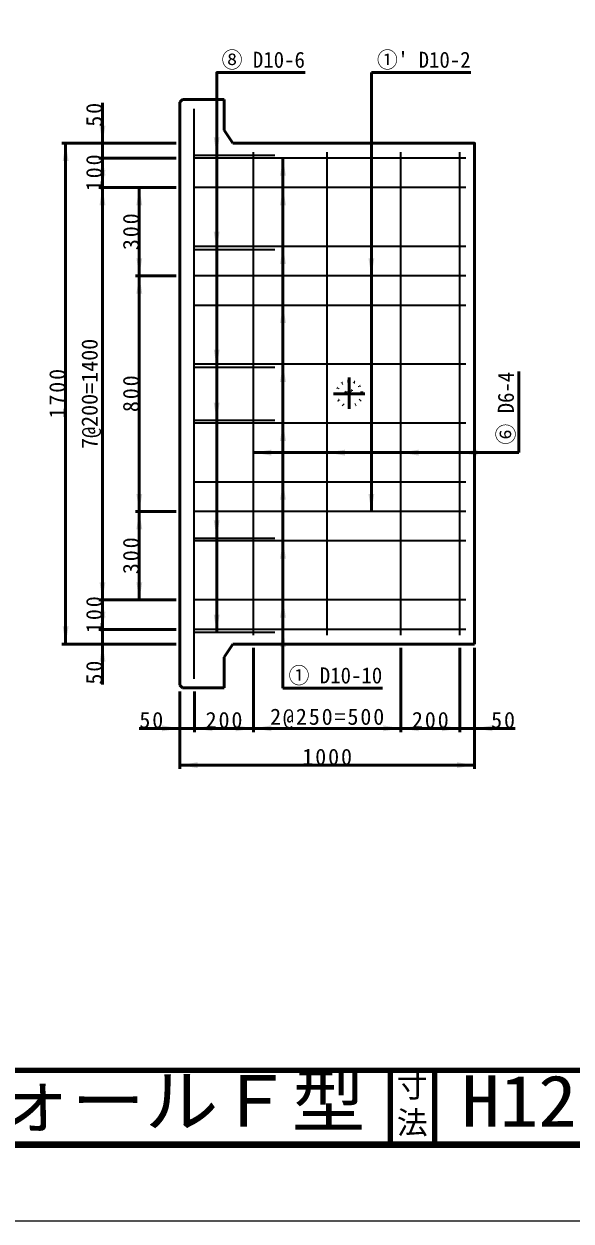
# Model space of a CAD drawing. Units: millimetres, scale not verified, with parts at other scales. Extents: x -2102 to 2102, y -1485 to 1485.
# Drawn here: x 50 to 793, y -1485 to 141 of the extents above; entities that cross this region are included whole.
import ezdxf
from ezdxf.enums import TextEntityAlignment as Align

# ---------------------------------------------------------------- set-up
doc = ezdxf.new("R2010")
doc.units = ezdxf.units.MM
doc.header["$LTSCALE"] = 5
doc.linetypes.add('DOTTED', pattern=[1.75, 0.25, -1.5])
doc.linetypes.add('LONG_DASHED_DOTTED', pattern=[15.25, 12, -1.5, 0.25, -1.5])
doc.layers.add('0-0_V-nasSTD', color=7, linetype='Continuous', lineweight=50)
doc.layers.add('0-1_0', color=7, linetype='Continuous', lineweight=100)
doc.styles.add('ＭＳ ゴシック', font='')
doc.styles.get('ＭＳ ゴシック').set_extended_font_data('MS Gothic')

msp = doc.modelspace()

# ---------------------------------------------------------------- linework, layer by layer
at = {"layer": '0-0_V-nasSTD'}
for p, q in [((521.995, -521.512), (521.995, 74.488)), ((521.995, 74.488), (656.995, 74.488)), ((265.595, 37.888), (261.995, 34.288)), ((261.995, 34.288), (261.995, -757.312)), ((321.995, 37.888), (265.595, 37.888)), ((321.995, -3.692), (321.995, 37.888)), ((321.995, -3.692), (333.995, -21.512)), ((256.995, -21.512), (101.995, -21.512)), ((106.995, -21.512), (106.995, -701.512)), ((256.995, -41.512), (151.995, -41.512)), ((156.995, -41.512), (156.995, -81.512)), ((401.995, -41.512), (401.995, -761.512)), ((256.995, -81.512), (151.995, -81.512)), ((156.995, -641.512), (156.995, -81.512)), ((206.995, -201.512), (206.995, -81.512)), ((256.995, -201.512), (201.995, -201.512)), ((206.995, -521.512), (206.995, -201.512)), ((721.995, -441.512), (721.995, -331.512)), ((361.995, -441.512), (721.995, -441.512)), ((256.995, -521.512), (201.995, -521.512)), ((206.995, -641.512), (206.995, -521.512)), ((256.995, -641.512), (151.995, -641.512)), ((156.995, -681.512), (156.995, -641.512)), ((256.995, -681.512), (151.995, -681.512)), ((256.995, -701.512), (101.995, -701.512)), ((333.995, -701.512), (321.995, -719.332)), ((661.995, -701.512), (333.995, -701.512)), ((361.995, -820.912), (361.995, -706.512)), ((561.995, -820.912), (561.995, -706.512)), ((641.995, -820.912), (641.995, -706.512)), ((661.995, -870.912), (661.995, -706.512)), ((321.995, -719.332), (321.995, -760.912)), ((261.995, -757.312), (265.595, -760.912)), ((265.595, -760.912), (321.995, -760.912)), ((401.995, -761.512), (536.995, -761.512)), ((261.995, -870.912), (261.995, -765.912)), ((281.995, -820.912), (281.995, -765.912)), ((281.995, -815.912), (361.995, -815.912)), ((661.995, -865.912), (261.995, -865.912))]:
    msp.add_line(p, q, dxfattribs=at)
at = {"layer": '0-0_V-nasSTD', "lineweight": 35}
for p, q in [((280.795, 25.488), (280.795, -748.512)), ((279.995, -37.512), (391.025, -37.512)), ((649.995, -41.512), (281.995, -41.512)), ((361.995, -689.512), (361.995, -33.512)), ((461.995, -689.512), (461.995, -33.512)), ((561.995, -689.512), (561.995, -33.512)), ((641.995, -689.512), (641.995, -33.512)), ((649.995, -81.512), (281.995, -81.512)), ((649.995, -161.512), (281.995, -161.512)), ((279.995, -165.512), (391.025, -165.512)), ((649.995, -201.512), (281.995, -201.512)), ((649.995, -241.512), (281.995, -241.512)), ((649.995, -321.512), (281.995, -321.512)), ((279.995, -325.512), (391.025, -325.512)), ((279.995, -397.512), (391.025, -397.512)), ((649.995, -401.512), (281.995, -401.512)), ((649.995, -481.512), (281.995, -481.512)), ((649.995, -521.512), (281.995, -521.512)), ((279.995, -557.512), (391.025, -557.512)), ((649.995, -561.512), (281.995, -561.512)), ((649.995, -641.512), (281.995, -641.512)), ((649.995, -681.512), (281.995, -681.512)), ((279.995, -685.512), (391.025, -685.512))]:
    msp.add_line(p, q, dxfattribs=at)
at = {"layer": '0-0_V-nasSTD', "linetype": 'LONG_DASHED_DOTTED'}
for p, q in [((491.995, -339.712), (491.995, -382.112)), ((470.795, -361.512), (513.195, -361.512))]:
    msp.add_line(p, q, dxfattribs=at)
at = {"layer": '0-0_V-nasSTD', "lineweight": 100}
for p, q in [((547.5, -1280), (547.5, -1380)), ((607.5, -1280), (607.5, -1380)), ((-1997.5, -1380), (1997.5, -1380))]:
    msp.add_line(p, q, dxfattribs=at)
at = {"layer": '0-0_V-nasSTD', "lineweight": 18}
for points in [[(-2102.5, -1485), (-2102.5, 1485), (2102.5, 1485), (2102.5, -1485)], [(-2002.5, -1385), (-2002.5, 1385), (2002.5, 1385), (2002.5, -1385)]]:
    msp.add_lwpolyline(points, close=True, dxfattribs=at)
at = {"layer": '0-0_V-nasSTD'}
for points in [[(311.995, -685.512), (311.995, 74.488), (431.995, 74.488)], [(156.995, -41.512), (156.995, -21.512), (156.995, 33.488)], [(661.995, -701.512), (661.995, -21.512), (333.995, -21.512)], [(156.995, -681.512), (156.995, -701.512), (156.995, -756.512)], [(281.995, -815.912), (261.995, -815.912), (206.995, -815.912)], [(361.995, -815.912), (561.995, -815.912), (641.995, -815.912)], [(641.995, -815.912), (661.995, -815.912), (716.995, -815.912)]]:
    msp.add_lwpolyline(points, dxfattribs=at)
at = {"layer": '0-0_V-nasSTD', "linetype": 'DOTTED'}
for radius in [17.2, 5]:
    msp.add_circle((491.995, -361.512), radius, dxfattribs=at)
at = {"layer": '0-0_V-nasSTD'}
for points in [[(152.995, 2.488), (156.995, -21.512), (156.995, 2.488)], [(156.995, -21.512), (156.995, 2.488), (160.995, 2.488)], [(307.995, -13.512), (311.995, -37.512), (311.995, -13.512)], [(311.995, -37.512), (311.995, -13.512), (315.995, -13.512)], [(102.995, -45.512), (106.995, -45.512), (106.995, -21.512)], [(106.995, -45.512), (106.995, -21.512), (110.995, -45.512)], [(152.995, -65.512), (156.995, -65.512), (156.995, -41.512)], [(156.995, -65.512), (156.995, -41.512), (160.995, -65.512)], [(397.995, -65.512), (401.995, -65.512), (401.995, -41.512)], [(401.995, -65.512), (401.995, -41.512), (405.995, -65.512)], [(152.995, -57.512), (156.995, -81.512), (156.995, -57.512)], [(156.995, -81.512), (156.995, -57.512), (160.995, -57.512)], [(152.995, -105.512), (156.995, -105.512), (156.995, -81.512)], [(156.995, -105.512), (156.995, -81.512), (160.995, -105.512)], [(202.995, -105.512), (206.995, -105.512), (206.995, -81.512)], [(206.995, -105.512), (206.995, -81.512), (210.995, -105.512)], [(397.995, -105.512), (401.995, -105.512), (401.995, -81.512)], [(401.995, -105.512), (401.995, -81.512), (405.995, -105.512)], [(307.995, -141.512), (311.995, -165.512), (311.995, -141.512)], [(311.995, -165.512), (311.995, -141.512), (315.995, -141.512)], [(397.995, -185.512), (401.995, -185.512), (401.995, -161.512)], [(401.995, -185.512), (401.995, -161.512), (405.995, -185.512)], [(202.995, -177.512), (206.995, -201.512), (206.995, -177.512)], [(206.995, -201.512), (206.995, -177.512), (210.995, -177.512)], [(517.995, -177.512), (521.995, -201.512), (521.995, -177.512)], [(521.995, -201.512), (521.995, -177.512), (525.995, -177.512)], [(202.995, -225.512), (206.995, -225.512), (206.995, -201.512)], [(206.995, -225.512), (206.995, -201.512), (210.995, -225.512)], [(397.995, -265.512), (401.995, -265.512), (401.995, -241.512)], [(401.995, -265.512), (401.995, -241.512), (405.995, -265.512)], [(307.995, -301.512), (311.995, -325.512), (311.995, -301.512)], [(311.995, -325.512), (311.995, -301.512), (315.995, -301.512)], [(397.995, -345.512), (401.995, -345.512), (401.995, -321.512)], [(401.995, -345.512), (401.995, -321.512), (405.995, -345.512)], [(307.995, -373.512), (311.995, -397.512), (311.995, -373.512)], [(311.995, -397.512), (311.995, -373.512), (315.995, -373.512)], [(397.995, -425.512), (401.995, -425.512), (401.995, -401.512)], [(401.995, -425.512), (401.995, -401.512), (405.995, -425.512)], [(361.995, -441.512), (385.995, -441.512), (385.995, -437.512)], [(461.995, -441.512), (485.995, -441.512), (485.995, -437.512)], [(561.995, -441.512), (585.995, -441.512), (585.995, -437.512)], [(641.995, -441.512), (665.995, -441.512), (665.995, -437.512)], [(361.995, -441.512), (385.995, -445.512), (385.995, -441.512)], [(461.995, -441.512), (485.995, -445.512), (485.995, -441.512)], [(561.995, -441.512), (585.995, -445.512), (585.995, -441.512)], [(641.995, -441.512), (665.995, -445.512), (665.995, -441.512)], [(397.995, -505.512), (401.995, -505.512), (401.995, -481.512)], [(401.995, -505.512), (401.995, -481.512), (405.995, -505.512)], [(202.995, -497.512), (206.995, -521.512), (206.995, -497.512)], [(206.995, -521.512), (206.995, -497.512), (210.995, -497.512)], [(517.995, -497.512), (521.995, -521.512), (521.995, -497.512)], [(521.995, -521.512), (521.995, -497.512), (525.995, -497.512)], [(202.995, -545.512), (206.995, -545.512), (206.995, -521.512)], [(206.995, -545.512), (206.995, -521.512), (210.995, -545.512)], [(307.995, -533.512), (311.995, -557.512), (311.995, -533.512)], [(311.995, -557.512), (311.995, -533.512), (315.995, -533.512)], [(397.995, -585.512), (401.995, -585.512), (401.995, -561.512)], [(401.995, -585.512), (401.995, -561.512), (405.995, -585.512)], [(152.995, -617.512), (156.995, -641.512), (156.995, -617.512)], [(156.995, -641.512), (156.995, -617.512), (160.995, -617.512)], [(202.995, -617.512), (206.995, -641.512), (206.995, -617.512)], [(206.995, -641.512), (206.995, -617.512), (210.995, -617.512)], [(152.995, -665.512), (156.995, -665.512), (156.995, -641.512)], [(156.995, -665.512), (156.995, -641.512), (160.995, -665.512)], [(397.995, -665.512), (401.995, -665.512), (401.995, -641.512)], [(401.995, -665.512), (401.995, -641.512), (405.995, -665.512)], [(152.995, -657.512), (156.995, -681.512), (156.995, -657.512)], [(156.995, -681.512), (156.995, -657.512), (160.995, -657.512)], [(307.995, -661.512), (311.995, -685.512), (311.995, -661.512)], [(311.995, -685.512), (311.995, -661.512), (315.995, -661.512)], [(102.995, -677.512), (106.995, -701.512), (106.995, -677.512)], [(106.995, -701.512), (106.995, -677.512), (110.995, -677.512)], [(397.995, -705.512), (401.995, -705.512), (401.995, -681.512)], [(401.995, -705.512), (401.995, -681.512), (405.995, -705.512)], [(152.995, -725.512), (156.995, -725.512), (156.995, -701.512)], [(156.995, -725.512), (156.995, -701.512), (160.995, -725.512)], [(237.995, -815.912), (237.995, -811.912), (261.995, -815.912)], [(281.995, -815.912), (305.995, -815.912), (305.995, -811.912)], [(337.995, -815.912), (337.995, -811.912), (361.995, -815.912)], [(361.995, -815.912), (385.995, -815.912), (385.995, -811.912)], [(537.995, -815.912), (537.995, -811.912), (561.995, -815.912)], [(561.995, -815.912), (585.995, -815.912), (585.995, -811.912)], [(617.995, -815.912), (617.995, -811.912), (641.995, -815.912)], [(661.995, -815.912), (685.995, -815.912), (685.995, -811.912)], [(237.995, -819.912), (237.995, -815.912), (261.995, -815.912)], [(281.995, -815.912), (305.995, -819.912), (305.995, -815.912)], [(337.995, -819.912), (337.995, -815.912), (361.995, -815.912)], [(361.995, -815.912), (385.995, -819.912), (385.995, -815.912)], [(537.995, -819.912), (537.995, -815.912), (561.995, -815.912)], [(561.995, -815.912), (585.995, -819.912), (585.995, -815.912)], [(617.995, -819.912), (617.995, -815.912), (641.995, -815.912)], [(661.995, -815.912), (685.995, -819.912), (685.995, -815.912)], [(261.995, -865.912), (285.995, -865.912), (285.995, -861.912)], [(261.995, -865.912), (285.995, -869.912), (285.995, -865.912)], [(637.995, -865.912), (637.995, -861.912), (661.995, -865.912)], [(637.995, -869.912), (637.995, -865.912), (661.995, -865.912)]]:
    msp.add_solid(points, dxfattribs=at)
at = {"layer": '0-1_0'}
msp.add_line((-1997.5, -1280), (1997.5, -1280), dxfattribs=at)

# ---------------------------------------------------------------- texts
at = {"layer": '0-0_V-nasSTD', "style": 'ＭＳ ゴシック'}
for s, height, width, p in [('⑧ D10-6', 21.85, 0.95, (318.725, 74.488)), ("①' D10-2", 21.85, 0.95, (529.566, 74.488)), ('① D10-10', 21.85, 0.95, (409.566, -761.512)), ('1stタッチウォールＦ型', 69.65, 1.05, (-533.25, -1377.53)), ('H1200×B1000×L1997', 69.65, 1.1, (644.25, -1377.492))]:
    msp.add_text(s, height=height, dxfattribs=dict(at, width=width)).set_placement(p, align=Align.BOTTOM_LEFT)
msp.add_text('7@200=1400', height=21.99, rotation=90, dxfattribs=at).set_placement((156.995, -436.512), align=Align.BOTTOM_LEFT)
at = {"layer": '0-0_V-nasSTD', "style": 'ＭＳ ゴシック', "width": 0.95}
msp.add_text('⑥ D6-4', height=21.85, rotation=90, dxfattribs=at).set_placement((721.995, -430.624), align=Align.BOTTOM_LEFT)
at = {"layer": '0-0_V-nasSTD', "style": 'ＭＳ ゴシック'}
for s, p in [('寸', (556.482, -1326.001)), ('法', (556.476, -1375.99))]:
    msp.add_text(s, height=30.79, dxfattribs=at).set_placement(p, align=Align.BOTTOM_LEFT)
at = {"layer": '0-0_V-nasSTD', "char_height": 21.99, "attachment_point": 7, "rotation": 90, "style": 'ＭＳ ゴシック'}
for s, insert in [('\\T1.17;50', (156.995, 0.988)), ('\\T1.17;100', (156.995, -86.512)), ('\\T1.17;300', (206.995, -166.512)), ('\\T1.17;1700', (106.995, -395.262)), ('\\T1.17;800', (206.995, -386.512)), ('\\T1.17;300', (206.995, -606.512)), ('\\T1.17;100', (156.995, -686.512)), ('\\T1.17;50', (156.995, -756.512))]:
    msp.add_mtext(s, dxfattribs=dict(at, insert=insert))
at = {"layer": '0-0_V-nasSTD', "char_height": 21.99, "attachment_point": 7, "style": 'ＭＳ ゴシック'}
for s, insert in [('\\T1.17;50', (206.995, -815.912)), ('\\T1.17;200', (296.995, -815.912)), ('\\T1.17;2@250=500', (384.495, -815.912)), ('\\T1.17;200', (576.995, -815.912)), ('\\T1.17;50', (684.495, -815.912)), ('\\T1.17;1000', (428.245, -865.912))]:
    msp.add_mtext(s, dxfattribs=dict(at, insert=insert))

doc.saveas('drawing.dxf')
